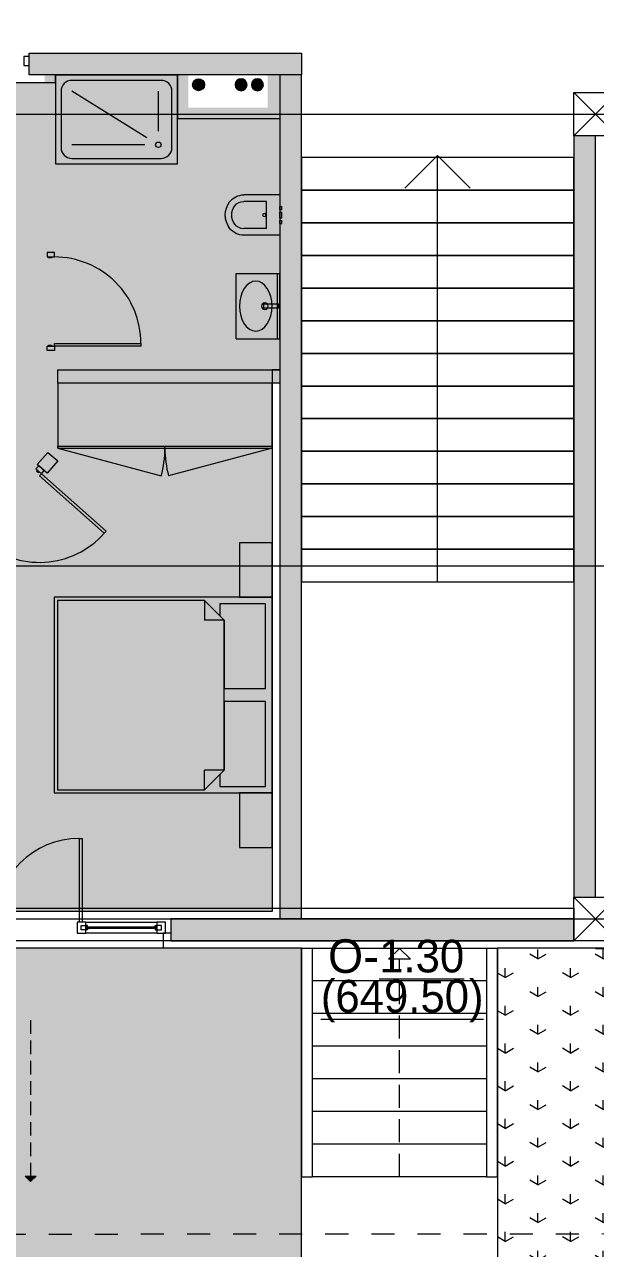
# Model space of a CAD drawing. Header units: millimetres. Extents: x 475159934 to 476245151, y 4620917055 to 4621447368.
# Drawn here: x 475263381 to 475268624, y 4620988261 to 4620999514 of the extents above; entities that cross this region are included whole.
import ezdxf

# ---------------------------------------------------------------- set-up
doc = ezdxf.new("R2010")
doc.units = ezdxf.units.MM
doc.header["$MEASUREMENT"] = 0
for name, pattern in [('( Hidden )', [187.5, 125, -62.5]), ('Dashed', [423.333333, 211.666667, -211.666667]), ('Hidden Line', [317.5, 211.666667, -105.833333])]:
    doc.linetypes.add(name, pattern=pattern)
for name, color, linetype, lineweight in [('2D Drafting - General_Pen_No__1_Pen_No__7', 7, 'Continuous', 0), ('2D Drafting - General_Pen_No__250_Pen_No__2_Pen_No__7', 7, 'Continuous', 0), ('2D Drafting - General_Pen_No__250_Pen_No__7_Pen_No__250', 7, 'Continuous', 0), ('2D Drafting - General_Pen_No__250_Pen_No__7_Pen_No__7', 7, 'Continuous', 0), ('2D Drafting - General_Pen_No__7_Pen_No__250', 7, 'Continuous', 0), ('2D Drafting - General_Pen_No__7_Pen_No__7_Pen_No__250', 7, 'Continuous', 0), ('2D Drafting - General_Pen_No__7_Pen_No__7_Pen_No__7', 7, 'Continuous', 0), ('Doors_Pen_No__7_Pen_No__7_Pen_No__250', 7, 'Continuous', 0), ('Doors_Pen_No__7_Pen_No__7_Pen_No__7', 7, 'Continuous', 0), ('G-Anno-Nplt_Pen_No__151', 151, 'Continuous', 0), ('G-Anno-Nplt_Pen_No__4', 7, 'Continuous', 0), ('gegmebi_Pen_No__7_Pen_No__7', 7, 'Continuous', 0), ('kar-panjara_Pen_No__7_Pen_No__7_Pen_No__7', 7, 'Continuous', 0), ('New_._Pen_No__1', 1, 'Continuous', 0), ('New_._Pen_No__250', 7, 'Continuous', 0), ('New_0_Pen_No__5', 5, 'Continuous', 0), ('New_2D Drafting - General_Pen_No__250_Pen_No__7_Pen_No__112', 112, 'Continuous', 0), ('New_2D Drafting - General_Pen_No__250_Pen_No__7_Pen_No__4', 7, 'Continuous', 0), ('New_reg_nak_Pen_No__7', 7, 'Continuous', 0), ('New_shenobebi_Pen_No__7', 7, 'Continuous', 0), ('New_Structural - Bearing_Pen_No__250', 7, 'Continuous', 0), ('New_Structural - Bearing_Pen_No__4', 7, 'Continuous', 0), ('New_საბავშვო მოედნები_Pen_No__250', 7, 'Continuous', 0), ('shaxtebi da milebi_Pen_No__1_Pen_No__1_Pen_No__1', 1, 'Continuous', 0), ('zoma_Pen_No__1', 1, 'Continuous', 0), ('zoma_Pen_No__142', 142, 'Continuous', 0), ('zoma_Pen_No__5_Pen_No__5', 5, 'Continuous', 0)]:
    doc.layers.add(name, color=color, linetype=linetype, lineweight=lineweight)
for name, color, linetype, lineweight, true_color in [('New_0_Pen_No__7_Pen_No__252', 7, 'Continuous', 0, 0x666666), ('New_Interior - Furniture _Pen_No__252', 7, 'Continuous', 0, 0x666666), ('New_R03_Nakveti_Pen_No__252', 7, 'Continuous', 0, 0x666666), ('New_საბავშვო მოედნები_Pen_No__252', 7, 'Continuous', 0, 0x666666), ('shaxtebi da milebi_Pen_No__5_Pen_No__5_Pen_No__252', 7, 'Continuous', 0, 0x666666)]:
    doc.layers.add(name, color=color, linetype=linetype, lineweight=lineweight, true_color=true_color)
for name, color, linetype in [('New_Interior - Furniture', 7, 'Continuous'), ('New_R03_Nakveti', 7, 'Continuous'), ('New_Structural - Bearing', 7, 'Continuous'), ('New_საბავშვო მოედნები', 7, 'Continuous'), ('zoma', 7, 'Continuous')]:
    doc.layers.add(name, color=color, linetype=linetype)
doc.styles.add('GENERATED_STYLE_3', font='arial.ttf')
doc.styles.add('GENERATED_STYLE_6', font='avaza.ttf')
doc.dimstyles.new('GENERATED_STYLE__11', dxfattribs={"dimtxt": 500, "dimasz": 228, "dimexe": 0.18, "dimexo": 3, "dimgap": 0, "dimtad": 1, "dimlfac": 0.001, "dimzin": 0, "dimdsep": 46, "dimtxsty": 'GENERATED_STYLE_3', "dimblk": 'ARROWHEAD_2', "dimblk1": 'ARROWHEAD_2', "dimblk2": 'ARROWHEAD_2', "dimcen": 0.09, "dimclrd": 1, "dimclre": 1, "dimclrt": 1, "dimadec": 0, "dimazin": 0, "dimtfac": 1, "dimtdec": 4, "dimtmove": 2, "dimatfit": 3, "dimfxl": 1, "dimtolj": 1, "dimtzin": 0, "dimarcsym": 0})
doc.dimstyles.new('GENERATED_STYLE__3', dxfattribs={"dimtxt": 200, "dimasz": 64.421331, "dimexe": 0.18, "dimexo": 3, "dimgap": 0, "dimtad": 1, "dimtih": 1, "dimtoh": 1, "dimlfac": 0.001, "dimzin": 0, "dimdsep": 46, "dimtxsty": 'GENERATED_STYLE_3', "dimblk": 'ARROWHEAD_2', "dimblk1": 'ARROWHEAD_2', "dimblk2": 'ARROWHEAD_2', "dimcen": 0.09, "dimclrd": 142, "dimclre": 142, "dimclrt": 142, "dimadec": 0, "dimazin": 0, "dimtfac": 1, "dimtdec": 4, "dimtmove": 0, "dimatfit": 3, "dimfxl": 1, "dimtolj": 1, "dimtzin": 0, "dimarcsym": 0})
doc.dimstyles.new('GENERATED_STYLE__6', dxfattribs={"dimtxt": 200, "dimasz": 64.421331, "dimexe": 0.18, "dimexo": 3, "dimgap": 0, "dimtad": 1, "dimlfac": 0.001, "dimzin": 0, "dimdsep": 46, "dimtxsty": 'GENERATED_STYLE_3', "dimblk": 'ARROWHEAD_2', "dimblk1": 'ARROWHEAD_2', "dimblk2": 'ARROWHEAD_2', "dimcen": 0.09, "dimclrd": 142, "dimclre": 142, "dimclrt": 142, "dimadec": 0, "dimazin": 0, "dimtfac": 1, "dimtdec": 4, "dimtmove": 0, "dimatfit": 3, "dimfxl": 1, "dimtolj": 1, "dimtzin": 0, "dimarcsym": 0})
pattern_1 = [(90, (475826095.76, 4621095193.2), (-600, 0), [86.60254, -259.80762]), (90, (475826395.76, 4621095366.4), (-600, 0), [86.60254, -259.80762]), (30, (475826095.76, 4621095193.2), (-300, 519.61524), [86.60254, -259.80762]), (30, (475826095.76, 4621095539.6), (-300, 519.61524), [86.60254, -259.80762]), (150, (475826095.76, 4621095193.2), (300, 519.61524), [86.60254, -259.80762]), (150, (475826095.76, 4621095539.6), (300, 519.61524), [86.60254, -259.80762])]

# ---------------------------------------------------------------- blocks, each defined once
blk = doc.blocks.new('Bed Layout 23')
at = {"layer": 'New_R03_Nakveti_Pen_No__252', "color": 251, "linetype": 'Continuous', "lineweight": 0, "true_color": 0x666666}
for p, q in [((-900, 0), (-1400, 0)), ((-1400, 0), (-1400, -300)), ((-900, -300), (-900, 0)), ((900, 0), (-900, 0)), ((-900, 0), (-900, -2000)), ((1400, 0), (900, 0)), ((900, 0), (900, -300)), ((900, -2000), (900, 0)), ((1400, -300), (1400, 0)), ((-1400, -300), (-900, -300)), ((900, -300), (1400, -300)), ((-690, -440), (-870, -620)), ((0, -440), (-690, -440)), ((-690, -440), (-690, -620)), ((690, -440), (0, -440)), ((870, -620), (690, -440)), ((690, -440), (690, -620)), ((-870, -620), (-870, -1970)), ((-870, -620), (-690, -620)), ((870, -620), (690, -620)), ((870, -1970), (870, -620)), ((-900, -2000), (900, -2000)), ((-870, -1970), (0, -1970)), ((0, -1970), (870, -1970))]:
    blk.add_line(p, q, dxfattribs=at)
at = {"layer": 'New_R03_Nakveti_Pen_No__252', "color": 251, "linetype": 'Continuous', "lineweight": 0, "true_color": 0x666666, "flags": 128}
for points in [[(-60, -440), (-60, -60), (-840, -60), (-840, -480), (-730, -480), (-690, -440)], [(690, -440), (730, -480), (840, -480), (840, -60), (60, -60), (60, -440)]]:
    blk.add_lwpolyline(points, close=True, dxfattribs=at)
blk = doc.blocks.new('Shower Tray 26_12')
at = {"layer": 'New_Interior - Furniture _Pen_No__252', "color": 251, "linetype": 'Continuous', "lineweight": 0, "true_color": 0x666666}
for p, q in [((667, 1069), (150, 1069)), ((50, 969), (50, 150)), ((175, 300), (175, 969)), ((240, 282), (667, 969)), ((767, 150), (767, 969)), ((300, 175), (667, 175)), ((150, 50), (667, 50))]:
    blk.add_line(p, q, dxfattribs=at)
at = {"layer": 'New_Interior - Furniture _Pen_No__252', "color": 251, "linetype": 'Continuous', "lineweight": 0, "true_color": 0x666666, "flags": 128}
blk.add_lwpolyline([(817, 0), (817, 1119), (0, 1119), (0, 0)], close=True, dxfattribs=at)
at = {"layer": 'New_Interior - Furniture _Pen_No__252', "color": 251, "linetype": 'Continuous', "lineweight": 0, "true_color": 0x666666}
blk.add_circle((175, 175), 25, dxfattribs=at)
for centre, start, end in [((150, 969), 90, 180), ((667, 969), 0, 90), ((150, 150), 180, 270), ((667, 150), 270, 0)]:
    blk.add_arc(centre, 100, start, end, dxfattribs=at)
blk = doc.blocks.new('Bidet 26')
at = {"layer": 'New_Interior - Furniture _Pen_No__252', "color": 251, "linetype": 'Continuous', "lineweight": 0, "true_color": 0x666666}
for p, q in [((185, 0), (-185, 0)), ((-78, 20), (-75, 20)), ((-78, 0), (-78, 20)), ((-75, 20), (-65, 20)), ((-65, 20), (-55, 20)), ((-55, 20), (-52, 20)), ((-52, 0), (-52, 20)), ((-27, 20), (-19, 20)), ((-27, 0), (-27, 20)), ((-19, 20), (0, 20)), ((0, 20), (19, 20)), ((0, 0), (19, 0)), ((19, 20), (27, 20)), ((19, 0), (27, 0)), ((27, 0), (27, 20)), ((51, 20), (55, 20)), ((51, 0), (51, 20)), ((51, 0), (55, 0)), ((55, 20), (65, 20)), ((55, 0), (65, 0)), ((65, 20), (75, 20)), ((65, 0), (75, 0)), ((75, 20), (78, 20)), ((75, 0), (78, 0)), ((78, 0), (78, 20)), ((185, 0), (185, -330)), ((-185, 0), (-185, -330)), ((-78, 0), (-75, 0)), ((-75, 0), (-65, 0)), ((-65, 0), (-55, 0)), ((-55, 0), (-52, 0)), ((-27, 0), (-19, 0)), ((-19, 0), (0, 0)), ((-125, -120), (-125, -330)), ((-125, -120), (125, -120)), ((125, -120), (125, -330))]:
    blk.add_line(p, q, dxfattribs=at)
blk.add_circle((0, -142), 15, dxfattribs=at)
for centre, radius, start, end in [((-23, -330), 163, 180, 233.1301), ((-23, -330), 163, 180, 233.1301), ((-23, -330), 103, 180, 233.1301), ((22, -330), 103, 306.8699, 0), ((22, -330), 163, 306.8699, 0), ((0, -300), 140, 233.1301, 306.8699), ((0, -300), 200, 233.1301, 306.8699), ((0, -300), 200, 233.1301, 270)]:
    blk.add_arc(centre, radius, start, end, dxfattribs=at)
blk = doc.blocks.new('Multi-Basin Counter 26')
at = {"layer": 'New_Interior - Furniture _Pen_No__252', "color": 251, "linetype": 'Continuous', "lineweight": 0, "true_color": 0x666666}
for p, q in [((-300, 0), (300, 0)), ((-300, -400), (-300, 0)), ((300, -400), (300, 0)), ((-300, -20), (300, -20)), ((-300, -400), (300, -400))]:
    blk.add_line(p, q, dxfattribs=at)
at = {"layer": 'New_Interior - Furniture _Pen_No__252', "color": 251, "linetype": 'Continuous', "lineweight": 0, "true_color": 0x666666, "flags": 128}
blk.add_lwpolyline([(-20, -145), (20, -145), (20, -10), (-20, -10)], close=True, dxfattribs=at)
at = {"layer": 'New_Interior - Furniture _Pen_No__252', "color": 251, "linetype": 'Continuous', "lineweight": 0, "true_color": 0x666666}
blk.add_circle((0, -137.1895), 30, dxfattribs=at)
blk.add_ellipse((0, -220), major_axis=(230, 0), ratio=0.652173913, dxfattribs=at)
blk = doc.blocks.new('Wardrobe 01 26_21')
at = {"layer": 'New_Interior - Furniture _Pen_No__252', "color": 251, "linetype": 'Continuous', "lineweight": 0, "true_color": 0x666666}
for p, q in [((0, 20), (1968, 20)), ((0, 0), (0, 20)), ((0, 0), (951, -255)), ((984, 0), (984, 20)), ((1968, 0), (1018, -255))]:
    blk.add_line(p, q, dxfattribs=at)
at = {"layer": 'New_Interior - Furniture _Pen_No__252', "color": 251, "linetype": 'Continuous', "lineweight": 0, "true_color": 0x666666, "flags": 128}
blk.add_lwpolyline([(0, 0), (1968, 0), (1968, 600), (0, 600)], close=True, dxfattribs=at)
at = {"layer": 'New_Interior - Furniture _Pen_No__252', "color": 251, "linetype": 'Continuous', "lineweight": 0, "true_color": 0x666666}
for centre, start, end in [((0, 0), 345, 0), ((1968, 0), 180, 195)]:
    blk.add_arc(centre, 984, start, end, dxfattribs=at)
blk = doc.blocks.new('Line_80', base_point=(475263436, 4620990361))
at = {"layer": 'New_Structural - Bearing', "linetype": 'Continuous', "lineweight": 0, "true_color": 0x000000}
blk.add_hatch(color=18, dxfattribs=at).paths.add_polyline_path([(475263436, 4620988876), (475263486, 4620988926), (475263386, 4620988926)])
at = {"layer": 'New_Structural - Bearing_Pen_No__250', "color": 7, "linetype": '( Hidden )', "lineweight": 0}
blk.add_line((475263436, 4620990361), (475263436, 4620988926), dxfattribs=at)
at = {"layer": 'New_Structural - Bearing_Pen_No__4', "color": 7, "linetype": 'Continuous', "lineweight": 0}
for p, q in [((475263386, 4620988926), (475263486, 4620988926)), ((475263436, 4620988876), (475263386, 4620988926)), ((475263436, 4620988876), (475263486, 4620988926))]:
    blk.add_line(p, q, dxfattribs=at)
blk = doc.blocks.new('Line_87', base_point=(475266825, 4620988920))
at = {"layer": 'New_საბავშვო მოედნები_Pen_No__250', "color": 7, "linetype": 'Hidden Line', "lineweight": 0}
blk.add_line((475266825, 4620988920), (475266825, 4620990920), dxfattribs=at)
at = {"layer": 'New_საბავშვო მოედნები_Pen_No__252', "color": 251, "linetype": 'Continuous', "lineweight": 0, "true_color": 0x666666}
for p, q in [((475266825, 4620991020), (475266725, 4620990920)), ((475266825, 4620991020), (475266925, 4620990920)), ((475266925, 4620990920), (475266725, 4620990920))]:
    blk.add_line(p, q, dxfattribs=at)
blk = doc.blocks.new('*D1513', base_point=(475826096, 4621095193))
at = {"layer": 'zoma_Pen_No__1', "color": 1, "linetype": 'Continuous', "lineweight": 0, "transparency": 16777216}
for p, q in [((475297124, 4620991090), (475297124, 4620991237)), ((475297349, 4620991090), (475296899, 4620991090)), ((475297274, 4620991004), (475296974, 4620991177)), ((475297124, 4620982936), (475297124, 4620991090)), ((475296974, 4620983022), (475297274, 4620982849)), ((475297349, 4620982936), (475296899, 4620982936)), ((475297124, 4620982789), (475297124, 4620982936))]:
    blk.add_line(p, q, dxfattribs=at)
at = {"layer": 'zoma_Pen_No__1', "color": 1, "lineweight": 0, "transparency": 16777216, "insert": (475297024, 4620983768), "char_height": 500, "attachment_point": 7, "rotation": 90, "style": 'GENERATED_STYLE_3'}
blk.add_mtext('\\A1;{\\pql;\\fArial|b0|i0|c204|p0;\\W1.000000;8.15}', dxfattribs=at)
blk = doc.blocks.new('ARROWHEAD_2')
at = {"color": 0, "linetype": 'Continuous', "lineweight": 0}
for p, q in [((-0.378, -0.655), (0.378, 0.655)), ((0, 0), (-1, 0))]:
    blk.add_line(p, q, dxfattribs=at)
blk = doc.blocks.new('*D1607', base_point=(475826096, 4621095193))
at = {"layer": 'zoma_Pen_No__142', "color": 142, "linetype": 'Continuous', "lineweight": 0, "transparency": 16777216}
for p, q in [((475299264, 4621006290), (475299137, 4621006290)), ((475299243, 4621006266), (475299158, 4621006315)), ((475299200, 4621006290), (475299200, 4621006332)), ((475299200, 4620986936), (475299200, 4621006290)), ((475299264, 4620986936), (475299137, 4620986936)), ((475299158, 4620986960), (475299243, 4620986911)), ((475299200, 4620986894), (475299200, 4620986936))]:
    blk.add_line(p, q, dxfattribs=at)
at = {"layer": 'zoma_Pen_No__142', "color": 142, "lineweight": 0, "transparency": 16777216, "insert": (475299160, 4620996270), "char_height": 200, "attachment_point": 7, "rotation": 90, "style": 'GENERATED_STYLE_3'}
blk.add_mtext('\\A1;{\\pql;\\fArial|b0|i0|c204|p0;\\W1.000000;19.35}', dxfattribs=at)
blk = doc.blocks.new('*D1609', base_point=(475826096, 4621095193))
at = {"layer": 'zoma_Pen_No__142', "color": 142, "linetype": 'Continuous', "lineweight": 0, "transparency": 16777216}
for p, q in [((475298377, 4620990860), (475298462, 4620990811)), ((475298483, 4620990836), (475298356, 4620990836)), ((475298420, 4620987336), (475298420, 4620990836)), ((475298483, 4620987336), (475298356, 4620987336)), ((475298377, 4620987360), (475298462, 4620987311))]:
    blk.add_line(p, q, dxfattribs=at)
at = {"layer": 'zoma_Pen_No__142', "color": 142, "lineweight": 0, "transparency": 16777216, "insert": (475298380, 4620988819), "char_height": 200, "attachment_point": 7, "rotation": 90, "style": 'GENERATED_STYLE_3'}
blk.add_mtext('\\A1;{\\pql;\\fArial|b0|i0|c204|p0;\\W1.000000;3.50}', dxfattribs=at)
blk = doc.blocks.new('*D1610', base_point=(475826096, 4621095193))
at = {"layer": 'zoma_Pen_No__142', "color": 142, "linetype": 'Continuous', "lineweight": 0, "transparency": 16777216}
for p, q in [((475298377, 4620991760), (475298462, 4620991711)), ((475298483, 4620991736), (475298356, 4620991736)), ((475298420, 4620990836), (475298420, 4620991736)), ((475298377, 4620990860), (475298462, 4620990811)), ((475298483, 4620990836), (475298356, 4620990836))]:
    blk.add_line(p, q, dxfattribs=at)
at = {"layer": 'zoma_Pen_No__142', "color": 142, "lineweight": 0, "transparency": 16777216, "insert": (475298380, 4620991019), "char_height": 200, "attachment_point": 7, "rotation": 90, "style": 'GENERATED_STYLE_3'}
blk.add_mtext('\\A1;{\\pql;\\fArial|b0|i0|c204|p0;\\W1.000000;0.90}', dxfattribs=at)
blk = doc.blocks.new('*D1611', base_point=(475826096, 4621095193))
at = {"layer": 'zoma_Pen_No__142', "color": 142, "linetype": 'Continuous', "lineweight": 0, "transparency": 16777216}
for p, q in [((475298377, 4620994360), (475298462, 4620994311)), ((475298483, 4620994336), (475298356, 4620994336)), ((475298420, 4620991736), (475298420, 4620994336)), ((475298377, 4620991760), (475298462, 4620991711)), ((475298483, 4620991736), (475298356, 4620991736))]:
    blk.add_line(p, q, dxfattribs=at)
at = {"layer": 'zoma_Pen_No__142', "color": 142, "lineweight": 0, "transparency": 16777216, "char_height": 200, "attachment_point": 7, "rotation": 90, "style": 'GENERATED_STYLE_3'}
for s, insert in [('\\A1;{\\pql;\\fArial|b0|i0|c204|p0;\\W1.000000;0.40}', (475298380, 4620993777)), ('\\A1;{\\pql;\\fArial|b0|i0|c204|p0;\\W1.000000;2.60}', (475298380, 4620992769))]:
    blk.add_mtext(s, dxfattribs=dict(at, insert=insert))
blk = doc.blocks.new('*D1612', base_point=(475826096, 4621095193))
at = {"layer": 'zoma_Pen_No__142', "color": 142, "linetype": 'Continuous', "lineweight": 0, "transparency": 16777216}
for p, q in [((475298483, 4620994736), (475298356, 4620994736)), ((475298377, 4620994760), (475298462, 4620994711)), ((475298420, 4620994336), (475298420, 4620994736)), ((475298377, 4620994360), (475298462, 4620994311)), ((475298483, 4620994336), (475298356, 4620994336))]:
    blk.add_line(p, q, dxfattribs=at)
blk = doc.blocks.new('*D1613', base_point=(475826096, 4621095193))
at = {"layer": 'zoma_Pen_No__142', "color": 142, "linetype": 'Continuous', "lineweight": 0, "transparency": 16777216}
for p, q in [((475298377, 4620995360), (475298462, 4620995311)), ((475298483, 4620995336), (475298356, 4620995336)), ((475298420, 4620994736), (475298420, 4620995336)), ((475298483, 4620994736), (475298356, 4620994736)), ((475298377, 4620994760), (475298462, 4620994711))]:
    blk.add_line(p, q, dxfattribs=at)
at = {"layer": 'zoma_Pen_No__142', "color": 142, "lineweight": 0, "transparency": 16777216, "insert": (475298380, 4620994769), "char_height": 200, "attachment_point": 7, "rotation": 90, "style": 'GENERATED_STYLE_3'}
blk.add_mtext('\\A1;{\\pql;\\fArial|b0|i0|c204|p0;\\W1.000000;0.60}', dxfattribs=at)
blk = doc.blocks.new('*D1614', base_point=(475826096, 4621095193))
at = {"layer": 'zoma_Pen_No__142', "color": 142, "linetype": 'Continuous', "lineweight": 0, "transparency": 16777216}
for p, q in [((475298483, 4620996936), (475298356, 4620996936)), ((475298377, 4620996960), (475298462, 4620996911)), ((475298420, 4620995336), (475298420, 4620996936)), ((475298377, 4620995360), (475298462, 4620995311)), ((475298483, 4620995336), (475298356, 4620995336))]:
    blk.add_line(p, q, dxfattribs=at)
at = {"layer": 'zoma_Pen_No__142', "color": 142, "lineweight": 0, "transparency": 16777216, "insert": (475298380, 4620995869), "char_height": 200, "attachment_point": 7, "rotation": 90, "style": 'GENERATED_STYLE_3'}
blk.add_mtext('\\A1;{\\pql;\\fArial|b0|i0|c204|p0;\\W1.000000;1.60}', dxfattribs=at)
blk = doc.blocks.new('*D1615', base_point=(475826096, 4621095193))
at = {"layer": 'zoma_Pen_No__142', "color": 142, "linetype": 'Continuous', "lineweight": 0, "transparency": 16777216}
for p, q in [((475298483, 4621001736), (475298356, 4621001736)), ((475298377, 4621001760), (475298462, 4621001711)), ((475298420, 4620996936), (475298420, 4621001736)), ((475298483, 4620996936), (475298356, 4620996936)), ((475298377, 4620996960), (475298462, 4620996911))]:
    blk.add_line(p, q, dxfattribs=at)
at = {"layer": 'zoma_Pen_No__142', "color": 142, "lineweight": 0, "transparency": 16777216, "char_height": 200, "attachment_point": 7, "rotation": 90, "style": 'GENERATED_STYLE_3'}
for s, insert in [('\\A1;{\\pql;\\fArial|b0|i0|c204|p0;\\W1.000000;0.40}', (475298380, 4621001177)), ('\\A1;{\\pql;\\fArial|b0|i0|c204|p0;\\W1.000000;4.80}', (475298380, 4620999069))]:
    blk.add_mtext(s, dxfattribs=dict(at, insert=insert))
blk = doc.blocks.new('*D1632', base_point=(475826096, 4621095193))
at = {"layer": 'zoma_Pen_No__142', "color": 142, "linetype": 'Continuous', "lineweight": 0, "transparency": 16777216}
for p, q in [((475261954, 4620984416), (475261905, 4620984331)), ((475261929, 4620984310), (475261929, 4620984437)), ((475261929, 4620984374), (475268429, 4620984374)), ((475268454, 4620984416), (475268405, 4620984331)), ((475268429, 4620984310), (475268429, 4620984437))]:
    blk.add_line(p, q, dxfattribs=at)
at = {"layer": 'zoma_Pen_No__142', "color": 142, "lineweight": 0, "transparency": 16777216, "char_height": 200, "attachment_point": 7, "style": 'GENERATED_STYLE_3'}
for s, insert in [('\\A1;{\\pql;\\fArial|b0|i0|c204|p0;\\W1.000000;6.50}', (475264912, 4620984414)), ('\\A1;{\\pql;\\fArial|b0|i0|c204|p0;\\W1.000000;0.40}', (475267871, 4620984414))]:
    blk.add_mtext(s, dxfattribs=dict(at, insert=insert))
blk = doc.blocks.new('*D1633', base_point=(475826096, 4621095193))
at = {"layer": 'zoma_Pen_No__142', "color": 142, "linetype": 'Continuous', "lineweight": 0, "transparency": 16777216}
for p, q in [((475268454, 4620984416), (475268405, 4620984331)), ((475268429, 4620984310), (475268429, 4620984437)), ((475268429, 4620984374), (475268829, 4620984374)), ((475268854, 4620984416), (475268805, 4620984331)), ((475268829, 4620984310), (475268829, 4620984437))]:
    blk.add_line(p, q, dxfattribs=at)

msp = doc.modelspace()

# ---------------------------------------------------------------- hatches: boundary and pattern name
at = {"layer": '2D Drafting - General_Pen_No__250_Pen_No__2_Pen_No__7', "linetype": 'Continuous', "lineweight": 0}
for points in [[(475263566.275, 4620999050.164), (475263665.999, 4620999050.164), (475263666, 4620997416.378), (475263566.275, 4620997416.378)], [(475263566.276, 4620996516.378), (475263686, 4620996516.378), (475263686, 4620995501.303), (475263566.276, 4620995501.303)]]:
    msp.add_hatch(color=7, dxfattribs=at).paths.add_polyline_path(points)
at = {"layer": '2D Drafting - General_Pen_No__250_Pen_No__7_Pen_No__7', "linetype": 'Continuous', "lineweight": 0}
for points in [[(475263424.336, 4620999250.164), (475265924.338, 4620999250.164), (475265924.338, 4620999050.164), (475263424.336, 4620999050.164)], [(475264884.973, 4620999050.164), (475264784.785, 4620999050.164), (475264784.785, 4620998650.164), (475265274.343, 4620998650.164), (475265341.846, 4620998650.164), (475265724.338, 4620998650.164), (475265724.338, 4620999050.164), (475265613.713, 4620999050.164), (475265613.713, 4620998750.164), (475265341.846, 4620998750.164), (475265274.343, 4620998750.164), (475264884.973, 4620998750.164)], [(475265724.338, 4620999050.164), (475265724.338, 4620991290.239), (475265924.338, 4620991290.239), (475265924.338, 4620999050.164)], [(475268424.336, 4620998490.239), (475268424.336, 4620991490.239), (475268624.336, 4620991490.239), (475268624.336, 4620998490.239)], [(475263686, 4620996218.069), (475263686, 4620996338.069), (475265724.338, 4620996338.069), (475265724.338, 4620996218.069)], [(475263587.299, 4620995390.272), (475263497.449, 4620995469.815), (475263593.831, 4620995578.84), (475263685.453, 4620995501.303)], [(475268424.343, 4620991090.249), (475268424.343, 4620991290.249), (475264724.556, 4620991290.249), (475264724.556, 4620991090.249)]]:
    msp.add_hatch(color=7, dxfattribs=at).paths.add_polyline_path(points)
at = {"layer": 'G-Anno-Nplt_Pen_No__151', "linetype": 'Continuous', "lineweight": 0, "true_color": 0x1f2f3f}
msp.add_hatch(color=169, dxfattribs=at).paths.add_polyline_path([(475254894.335, 4620993560.239), (475254894.335, 4620997980.052), (475258494.343, 4620997980.052), (475258494.343, 4620998620.24), (475261014.148, 4620998620.24), (475261014.148, 4620998220.233), (475261694.336, 4620998220.233), (475261694.336, 4620998420.239), (475261994.343, 4620998420.239), (475261994.343, 4620998980.164), (475262264.509, 4620998980.164), (475263665.999, 4620998980.164), (475263665.999, 4620999050.165), (475264784.785, 4620999050.165), (475264784.785, 4620998650.164), (475265724.338, 4620998650.164), (475265724.338, 4620996338.069), (475265654.338, 4620996338.069), (475265654.338, 4620991360.246), (475261994.336, 4620991360.246), (475261994.336, 4620991560.239), (475261454.336, 4620991560.239), (475261454.336, 4620991360.246), (475258194.336, 4620991360.246), (475258194.336, 4620993560.239)])
at = {"layer": 'New_2D Drafting - General_Pen_No__250_Pen_No__7_Pen_No__112', "linetype": 'Continuous', "lineweight": 0}
h = msp.add_hatch(dxfattribs=at)
h.set_pattern_fill('GRASS', color=112, style=0, pattern_type=2)
h.set_pattern_definition(pattern_1)
h.paths.add_polyline_path([(475246675.646, 4620986935.604), (475246675.646, 4620982930.469), (475255625, 4620982930.469), (475255625, 4620988073.246), (475265925.098, 4620988073.246), (475265925.098, 4620991020.676), (475261874.343, 4620991020.676), (475261874.343, 4620990870.824), (475261724.343, 4620990870.824), (475261724.343, 4620991020.676), (475254394.003, 4620991020.676), (475254394.003, 4620988090.013), (475254394.003, 4620987418.321), (475254474.003, 4620987418.321), (475254474.003, 4620987338.321), (475254394.003, 4620987338.321), (475254394.003, 4620987285.604), (475254544.003, 4620987285.604), (475254544.003, 4620987135.604), (475254394.003, 4620987135.604), (475254394.003, 4620986935.604)])
h.paths.add_polyline_path([(475254954.807, 4620990940.216), (475254954.807, 4620991020.216), (475254874.807, 4620991020.216), (475254874.807, 4620990940.216)], flags=0)
h = msp.add_hatch(dxfattribs=at)
h.set_pattern_fill('GRASS', color=112, style=0, pattern_type=2)
h.set_pattern_definition(pattern_1)
h.paths.add_polyline_path([(475267724.825, 4620991020.483), (475267724.825, 4620988076.707), (475275524.188, 4620988076.707), (475275524.188, 4620983380.09, 0.871800367), (475276224.343, 4620983380.09), (475276224.343, 4620988076.707), (475284024.818, 4620988076.707), (475284024.818, 4620991020.483)])
at = {"layer": 'shaxtebi da milebi_Pen_No__1_Pen_No__1_Pen_No__1', "linetype": 'Continuous', "lineweight": 0}
for points in [[(475264924.343, 4620998960.164, 1), (475265034.343, 4620998960.164, 1)], [(475265424.343, 4620998960.164, -1), (475265314.343, 4620998960.164, -1)]]:
    msp.add_hatch(color=1, dxfattribs=at).paths.add_polyline_path(points)
at = {"layer": 'shaxtebi da milebi_Pen_No__5_Pen_No__5_Pen_No__252', "linetype": 'Continuous', "lineweight": 0, "true_color": 0x666666}
msp.add_hatch(color=251, dxfattribs=at).paths.add_polyline_path([(475265574.343, 4620998960.164, 1), (475265464.343, 4620998960.164, 1)])

# ---------------------------------------------------------------- linework, layer by layer
at = {"layer": '2D Drafting - General_Pen_No__1_Pen_No__7', "color": 7, "linetype": 'Continuous', "lineweight": 0}
for p, q in [((475268424.343, 4620998490.239), (475268824.343, 4620998890.239)), ((475268824.343, 4620998490.239), (475268424.343, 4620998890.239)), ((475268424.343, 4620991090.239), (475268824.343, 4620991490.239)), ((475268824.343, 4620991090.239), (475268424.343, 4620991490.239))]:
    msp.add_line(p, q, dxfattribs=at)
at = {"layer": '2D Drafting - General_Pen_No__1_Pen_No__7', "color": 7, "linetype": 'Continuous', "lineweight": 0, "flags": 128}
for points in [[(475268824.343, 4620998490.239), (475268424.343, 4620998490.239), (475268424.343, 4620998890.239), (475268824.343, 4620998890.239)], [(475268824.343, 4620991090.239), (475268424.343, 4620991090.239), (475268424.343, 4620991490.239), (475268824.343, 4620991490.239)], [(475268424.343, 4620991090.239), (475261924.343, 4620991090.239), (475261924.343, 4620991390.239), (475268424.343, 4620991390.239)]]:
    msp.add_lwpolyline(points, close=True, dxfattribs=at)
at = {"layer": '2D Drafting - General_Pen_No__250_Pen_No__7_Pen_No__250', "color": 7, "linetype": 'Continuous', "lineweight": 0, "flags": 128}
for points in [[(475265724.338, 4620999050.164), (475265724.338, 4620991290.239), (475265924.338, 4620991290.239), (475265924.338, 4620999050.164)], [(475268424.336, 4620998490.239), (475268424.336, 4620991490.239), (475268624.336, 4620991490.239), (475268624.336, 4620998490.239)], [(475263686, 4620996218.069), (475263686, 4620996338.069), (475265724.338, 4620996338.069), (475265724.338, 4620996218.069)], [(475263587.299, 4620995390.272), (475263497.449, 4620995469.815), (475263593.831, 4620995578.84), (475263685.453, 4620995501.303)], [(475268424.343, 4620991090.249), (475268424.343, 4620991290.249), (475264724.556, 4620991290.249), (475264724.556, 4620991090.249)]]:
    msp.add_lwpolyline(points, close=True, dxfattribs=at)
at = {"layer": '2D Drafting - General_Pen_No__250_Pen_No__7_Pen_No__7', "color": 7, "linetype": 'Continuous', "lineweight": 0, "flags": 128}
msp.add_lwpolyline([(475263424.336, 4620999250.164), (475265924.338, 4620999250.164), (475265924.338, 4620999050.164), (475263424.336, 4620999050.164)], close=True, dxfattribs=at)
at = {"layer": '2D Drafting - General_Pen_No__7_Pen_No__250', "color": 7, "linetype": 'Continuous', "lineweight": 0, "flags": 128}
msp.add_lwpolyline([(475264724.556, 4620991161.043), (475264654.541, 4620991161.042), (475264654.542, 4620991020.781)], dxfattribs=at)
at = {"layer": '2D Drafting - General_Pen_No__7_Pen_No__7_Pen_No__250', "color": 7, "linetype": 'Continuous', "lineweight": 0}
msp.add_arc((475263518.164, 4620995363.092), 794.311, 228.4801131, 318.4817946, dxfattribs=at)
at = {"layer": '2D Drafting - General_Pen_No__7_Pen_No__7_Pen_No__7', "color": 7, "linetype": 'Continuous', "lineweight": 0, "flags": 128}
msp.add_lwpolyline([(475264594.554, 4620991160.883), (475263944.554, 4620991160.911), (475263944.558, 4620991260.85), (475264594.558, 4620991260.822)], close=True, dxfattribs=at)
at = {"layer": '2D Drafting - General_Pen_No__7_Pen_No__7_Pen_No__7', "color": 7, "linetype": 'Continuous', "lineweight": 0}
for centre, radius, start, end in [((475263655.561, 4620996582.556), 794.311, 0.0000149, 90.0016964), ((475263884.869, 4620991260.863), 770.311, 89.9974687, 179.994289)]:
    msp.add_arc(centre, radius, start, end, dxfattribs=at)
at = {"layer": 'Doors_Pen_No__7_Pen_No__7_Pen_No__250', "color": 7, "linetype": 'Continuous', "lineweight": 0, "flags": 128}
for points in [[(475263511.316, 4620995457.539), (475263485.126, 4620995427.956), (475263535.841, 4620995383.058), (475263562.031, 4620995412.642)], [(475263495.908, 4620995418.41), (475263490.015, 4620995411.755), (475263509.982, 4620995394.079), (475263515.874, 4620995400.734)], [(475263535.841, 4620995383.058), (475263518.164, 4620995363.092), (475264112.901, 4620994836.576), (475264130.577, 4620994856.543)]]:
    msp.add_lwpolyline(points, close=True, dxfattribs=at)
at = {"layer": 'Doors_Pen_No__7_Pen_No__7_Pen_No__7', "color": 7, "linetype": 'Continuous', "lineweight": 0, "flags": 128}
for points in [[(475263424.336, 4620999220.66), (475263374.947, 4620999220.66), (475263374.947, 4620999135.993), (475263424.336, 4620999135.993)], [(475263587.804, 4620997416.378), (475263587.804, 4620997376.867), (475263655.537, 4620997376.867), (475263655.537, 4620997416.378)], [(475263602.204, 4620997367.978), (475263602.204, 4620997376.867), (475263628.87, 4620997376.867), (475263628.87, 4620997367.978)], [(475263587.827, 4620996516.378), (475263587.827, 4620996555.889), (475263655.561, 4620996555.889), (475263655.561, 4620996516.378)], [(475263602.227, 4620996555.889), (475263602.227, 4620996564.778), (475263628.894, 4620996564.778), (475263628.894, 4620996555.889)], [(475263655.561, 4620996555.889), (475263655.561, 4620996582.556), (475264449.872, 4620996582.556), (475264449.872, 4620996555.889)], [(475263911.536, 4620991260.862), (475263884.869, 4620991260.863), (475263884.903, 4620992031.174), (475263911.57, 4620992031.173)]]:
    msp.add_lwpolyline(points, close=True, dxfattribs=at)
at = {"layer": 'G-Anno-Nplt_Pen_No__4', "color": 7, "linetype": 'Continuous', "lineweight": 0, "flags": 128}
msp.add_lwpolyline([(475262264.509, 4620998980.164), (475263665.999, 4620998980.164), (475263665.999, 4620999050.165), (475264784.785, 4620999050.165), (475264784.785, 4620998650.164), (475265724.338, 4620998650.164), (475265724.338, 4620996338.069), (475265654.338, 4620996338.069), (475265654.338, 4620991360.246), (475261994.336, 4620991360.246)], dxfattribs=at)
at = {"layer": 'gegmebi_Pen_No__7_Pen_No__7', "color": 7, "linetype": 'Continuous', "lineweight": 0, "flags": 128}
for points in [[(475267174.338, 4620994390.238), (475267174.338, 4620998310.238), (475266874.338, 4620998010.238)], [(475267174.338, 4620998310.238), (475267474.338, 4620998010.238)]]:
    msp.add_lwpolyline(points, dxfattribs=at)
at = {"layer": 'kar-panjara_Pen_No__7_Pen_No__7_Pen_No__7', "color": 7, "linetype": 'Continuous', "lineweight": 0, "flags": 128}
for points in [[(475263864.554, 4620991160.854), (475263944.554, 4620991160.85), (475263944.558, 4620991260.85), (475263864.558, 4620991260.854)], [(475263899.557, 4620991230.852), (475263944.557, 4620991230.85), (475263944.556, 4620991215.85), (475263944.556, 4620991205.85), (475263959.556, 4620991205.85), (475263959.555, 4620991190.85), (475263899.555, 4620991190.852)], [(475263959.557, 4620991230.85), (475263944.557, 4620991230.85), (475263944.556, 4620991215.85), (475263959.556, 4620991215.85)], [(475264594.556, 4620991215.822), (475263944.556, 4620991215.85), (475263944.556, 4620991205.85), (475264594.556, 4620991205.822)], [(475264639.557, 4620991230.82), (475264594.557, 4620991230.822), (475264594.556, 4620991215.822), (475264594.556, 4620991205.822), (475264579.556, 4620991205.822), (475264579.555, 4620991190.822), (475264639.555, 4620991190.82)], [(475264579.557, 4620991230.822), (475264594.557, 4620991230.822), (475264594.556, 4620991215.822), (475264579.556, 4620991215.822)], [(475264594.554, 4620991160.883), (475264674.554, 4620991160.879), (475264674.558, 4620991260.879), (475264594.558, 4620991260.883)]]:
    msp.add_lwpolyline(points, close=True, dxfattribs=at)
at = {"layer": 'New_._Pen_No__250', "color": 7, "linetype": 'Continuous', "lineweight": 0, "flags": 128}
for points in [[(475265925.239, 4620988920.264), (475266024.832, 4620988920.264), (475266024.814, 4620991020.264), (475265925.239, 4620991020.264)], [(475267624.808, 4620988920.264), (475267724.802, 4620988920.264), (475267724.788, 4620991020.264), (475267624.808, 4620991020.264)]]:
    msp.add_lwpolyline(points, close=True, dxfattribs=at)
at = {"layer": 'New_0_Pen_No__5', "color": 5, "linetype": 'Dashed', "lineweight": 0}
msp.add_lwpolyline([(475352436.73, 4620990366.377), (475329854.153, 4620990407.712), (475329854.914, 4620988436.236), (475255968.142, 4620988385.288), (475256002.384, 4620985927.639), (475229033.1, 4620985908.699), (475229032.817, 4621003666.82), (475247957.064, 4621010375.409), (475296059.458, 4621010393.982), (475352485.877, 4621010401.574)], close=True, dxfattribs=at)
at = {"layer": 'New_0_Pen_No__7_Pen_No__252', "color": 251, "linetype": 'Continuous', "lineweight": 0, "true_color": 0x666666}
msp.add_line((475265925.098, 4620989290.387), (475265925.098, 4620991020.243), dxfattribs=at)
at = {"layer": 'New_2D Drafting - General_Pen_No__250_Pen_No__7_Pen_No__4', "color": 7, "linetype": 'Continuous', "lineweight": 0, "flags": 128}
msp.add_lwpolyline([(475246675.646, 4620986935.604), (475246675.646, 4620982930.469), (475255625, 4620982930.469), (475255625, 4620988073.246), (475265925.098, 4620988073.246), (475265925.098, 4620991020.676), (475261874.343, 4620991020.676), (475261874.343, 4620990870.824), (475261724.343, 4620990870.824), (475261724.343, 4620991020.676), (475254394.003, 4620991020.676), (475254394.003, 4620988090.013), (475254394.003, 4620987418.321), (475254474.003, 4620987418.321), (475254474.003, 4620987338.321), (475254394.003, 4620987338.321), (475254394.003, 4620987285.604), (475254544.003, 4620987285.604), (475254544.003, 4620987135.604), (475254394.003, 4620987135.604), (475254394.003, 4620986935.604)], close=True, dxfattribs=at)
msp.add_lwpolyline([(475267724.825, 4620991020.483), (475267724.825, 4620988076.707), (475275524.188, 4620988076.707), (475275524.188, 4620983380.09, 0.871800367), (475276224.343, 4620983380.09), (475276224.343, 4620988076.707), (475284024.818, 4620988076.707), (475284024.818, 4620991020.483)], format="xyb", close=True, dxfattribs=at)
at = {"layer": 'New_reg_nak_Pen_No__7', "color": 7, "linetype": 'Continuous', "lineweight": 0, "flags": 128}
for points in [[(475268624.343, 4620991020.239), (475254624.343, 4620991020.586), (475254624.343, 4620991090.246)], [(475268624.343, 4620991020.239), (475275724.343, 4620991020.239), (475275724.343, 4620991090.246)]]:
    msp.add_lwpolyline(points, dxfattribs=at)
at = {"layer": 'New_shenobebi_Pen_No__7', "color": 7, "linetype": 'Continuous', "lineweight": 0}
for points in [[(475268424.338, 4620998290.239), (475265924.338, 4620998290.239), (475265924.338, 4620997990.239), (475268424.338, 4620997990.239)], [(475268424.338, 4620997990.239), (475265924.338, 4620997990.239), (475265924.338, 4620997690.239), (475268424.338, 4620997690.239)], [(475268424.338, 4620997690.239), (475265924.338, 4620997690.239), (475265924.338, 4620997390.239), (475268424.338, 4620997390.239)], [(475268424.338, 4620997390.239), (475265924.338, 4620997390.239), (475265924.338, 4620997090.239), (475268424.338, 4620997090.239)], [(475268424.338, 4620997090.239), (475265924.338, 4620997090.239), (475265924.338, 4620996790.239), (475268424.338, 4620996790.239)], [(475268424.338, 4620996790.239), (475265924.338, 4620996790.239), (475265924.338, 4620996490.239), (475268424.338, 4620996490.239)], [(475268424.338, 4620996490.239), (475265924.338, 4620996490.239), (475265924.338, 4620996190.239), (475268424.338, 4620996190.239)], [(475268424.338, 4620996190.239), (475265924.338, 4620996190.239), (475265924.338, 4620995890.239), (475268424.338, 4620995890.239)], [(475268424.338, 4620995890.239), (475265924.338, 4620995890.239), (475265924.338, 4620995590.239), (475268424.338, 4620995590.239)], [(475268424.338, 4620995590.239), (475265924.338, 4620995590.239), (475265924.338, 4620995290.238), (475268424.338, 4620995290.238)], [(475268424.338, 4620995290.238), (475265924.338, 4620995290.238), (475265924.338, 4620994990.238), (475268424.338, 4620994990.238)], [(475268424.338, 4620994990.238), (475265924.338, 4620994990.238), (475265924.338, 4620994690.238), (475268424.338, 4620994690.238)], [(475268424.338, 4620994690.238), (475265924.338, 4620994690.238), (475265924.338, 4620994390.238), (475268424.338, 4620994390.238)]]:
    msp.add_lwpolyline(points, close=True, dxfattribs=at)
at = {"layer": 'New_საბავშვო მოედნები_Pen_No__250', "color": 7, "linetype": 'Continuous', "lineweight": 0}
for p, q in [((475267624.808, 4620991020.264), (475266024.811, 4620991020.264)), ((475267624.808, 4620990720.264), (475266024.813, 4620990720.264)), ((475267624.808, 4620990420.264), (475266024.816, 4620990420.264)), ((475267624.808, 4620990120.264), (475266024.818, 4620990120.264)), ((475267624.808, 4620989820.264), (475266024.821, 4620989820.264)), ((475267624.808, 4620989520.264), (475266024.824, 4620989520.264)), ((475267624.808, 4620989220.264), (475266024.826, 4620989220.264)), ((475267624.811, 4620988920.264), (475266024.829, 4620988920.264))]:
    msp.add_line(p, q, dxfattribs=at)
at = {"layer": 'shaxtebi da milebi_Pen_No__1_Pen_No__1_Pen_No__1', "color": 1, "linetype": 'Continuous', "lineweight": 0, "flags": 128}
for points in [[(475264924.343, 4620998960.164, -1), (475265034.343, 4620998960.164, -1)], [(475265424.343, 4620998960.164, 1), (475265314.343, 4620998960.164, 1)]]:
    msp.add_lwpolyline(points, format="xyb", close=True, dxfattribs=at)
at = {"layer": 'shaxtebi da milebi_Pen_No__5_Pen_No__5_Pen_No__252', "color": 251, "linetype": 'Continuous', "lineweight": 0, "true_color": 0x666666, "flags": 128}
msp.add_lwpolyline([(475265574.343, 4620998960.164, 1), (475265464.343, 4620998960.164, 1)], format="xyb", close=True, dxfattribs=at)
at = {"layer": 'zoma_Pen_No__5_Pen_No__5', "color": 5, "linetype": 'Continuous', "lineweight": 0}
for p, q in [((475229343.792, 4620998690.239), (475300771.399, 4620998690.239)), ((475229343.792, 4620994535.604), (475300771.399, 4620994535.604)), ((475229343.792, 4620991290.239), (475300771.399, 4620991290.239))]:
    msp.add_line(p, q, dxfattribs=at)

# ---------------------------------------------------------------- block references
at = {"layer": 'New_Interior - Furniture', "color": 1, "linetype": 'Continuous', "lineweight": 0, "zscale": 1000, "rotation": 90}
msp.add_blockref('Shower Tray 26_12', (475264784.785, 4620998233.271), dxfattribs=at)
at = {"layer": 'New_Interior - Furniture', "color": 1, "linetype": 'Continuous', "lineweight": 0, "xscale": -1, "zscale": 1000, "rotation": 270}
for name, p in [('Bidet 26', (475265724.338, 4620997762.791)), ('Multi-Basin Counter 26', (475265724.338, 4620996924.926))]:
    msp.add_blockref(name, p, dxfattribs=at)
at = {"layer": 'New_Interior - Furniture', "color": 1, "linetype": 'Continuous', "lineweight": 0, "zscale": 1000}
msp.add_blockref('Wardrobe 01 26_21', (475263686, 4620995618.069), dxfattribs=at)
at = {"layer": 'New_R03_Nakveti', "color": 251, "linetype": 'Continuous', "lineweight": 0, "true_color": 0x666666, "zscale": 1000, "rotation": 269.9970273048938}
msp.add_blockref('Bed Layout 23', (475265654.265, 4620993348.764), dxfattribs=at)
at = {"layer": 'New_Structural - Bearing', "color": 7, "linetype": '( Hidden )', "lineweight": 0}
msp.add_blockref('Line_80', (475263436.221, 4620990360.815), dxfattribs=at)
at = {"layer": 'New_საბავშვო მოედნები', "color": 7, "linetype": 'Hidden Line', "lineweight": 0}
msp.add_blockref('Line_87', (475266824.808, 4620988920.264), dxfattribs=at)

# ---------------------------------------------------------------- texts
at = {"layer": 'New_._Pen_No__1', "color": 1, "linetype": 'Continuous', "lineweight": 0, "insert": (475266793.635, 4620991108.036), "char_height": 308.823529, "attachment_point": 2, "line_spacing_factor": 0.712709, "style": 'GENERATED_STYLE_6'}
msp.add_mtext('\\A1;{\\pqc;\\fAvaza|b0|i0|c0|p0;\\W1.000000;O\\fArial|b0|i0|c204|p0;\\H1.029412x;\\W1.000000;-\\fAvaza|b0|i0|c0|p0;\\L\\H0.943673x;\\W1.000000;\\L1.30\\P\\pqc;\\fAvaza|b0|i0|c0|p0;\\W1.000000; (64\\fAvaza|b0|i0|c0|p0;\\W1.000000;9\\fAvaza|b0|i0|c0|p0;\\W1.000000;.50)}', dxfattribs=at)

# ---------------------------------------------------------------- dimensions: what is measured, and where the dimension line sits
at = {"layer": 'zoma', "color": 142, "linetype": 'Continuous', "lineweight": 0}
for base, p1, p2, picture, middle in [((475299200.263, 4621006290.239), (475232908.837, 4620986935.604), (475254624.343, 4621006290.239), '*D1607', (475299060.263, 4620996604.749)), ((475298419.678, 4621001735.604), (475232908.837, 4620996935.606), (475232908.837, 4621001735.604), '*D1615', (475298279.678, 4620999327.601)), ((475298419.678, 4620996935.606), (475232909.092, 4620995335.604), (475232908.837, 4620996935.606), '*D1614', (475298279.678, 4620996127.601)), ((475298419.678, 4620995335.604), (475232908.837, 4620994735.604), (475232909.092, 4620995335.604), '*D1613', (475298279.678, 4620995027.6)), ((475298419.678, 4620994735.604), (475232908.837, 4620994335.604), (475232908.837, 4620994735.604), '*D1612', (475298279.678, 4620994036.183)), ((475298419.678, 4620994335.604), (475232908.837, 4620991735.604), (475232908.837, 4620994335.604), '*D1611', (475298279.678, 4620993027.6)), ((475298419.678, 4620991735.604), (475232908.837, 4620990835.604), (475232908.837, 4620991735.604), '*D1610', (475298279.678, 4620991277.6)), ((475298419.678, 4620990835.604), (475232908.837, 4620987335.604), (475232908.837, 4620990835.604), '*D1609', (475298279.678, 4620989077.6))]:
    dim = msp.add_linear_dim(base=base, p1=p1, p2=p2, angle=90, dimstyle='GENERATED_STYLE__6', dxfattribs=at)
    dim.commit()
    dim.dimension.update_dxf_attribs({"geometry": picture, "text_midpoint": middle, "dimtype": 160, "text_rotation": 90})
for base, p1, p2, picture, middle in [((475268429.31, 4620984373.583), (475261929.31, 4621001623.949), (475268429.31, 4621001623.949), '*D1632', (475265171.306, 4620984513.583)), ((475268829.31, 4620984373.583), (475268429.31, 4621001623.949), (475268829.31, 4621001623.949), '*D1633', (475268129.889, 4620984513.583))]:
    dim = msp.add_linear_dim(base=base, p1=p1, p2=p2, dimstyle='GENERATED_STYLE__3', dxfattribs=at)
    dim.commit()
    dim.dimension.update_dxf_attribs({"geometry": picture, "text_midpoint": middle, "dimtype": 160})
at = {"layer": 'zoma', "color": 1, "linetype": 'Continuous', "lineweight": 0}
dim = msp.add_linear_dim(base=(475297124.343, 4620991090.239), p1=(475297124.143, 4620982935.568), p2=(475233224.336, 4620991090.239), angle=90, dimstyle='GENERATED_STYLE__11', dxfattribs=at)
dim.commit()
dim.dimension.update_dxf_attribs({"geometry": '*D1513', "text_midpoint": (475296774.343, 4620984415.64), "dimtype": 160, "text_rotation": 90})

doc.saveas('drawing.dxf')
